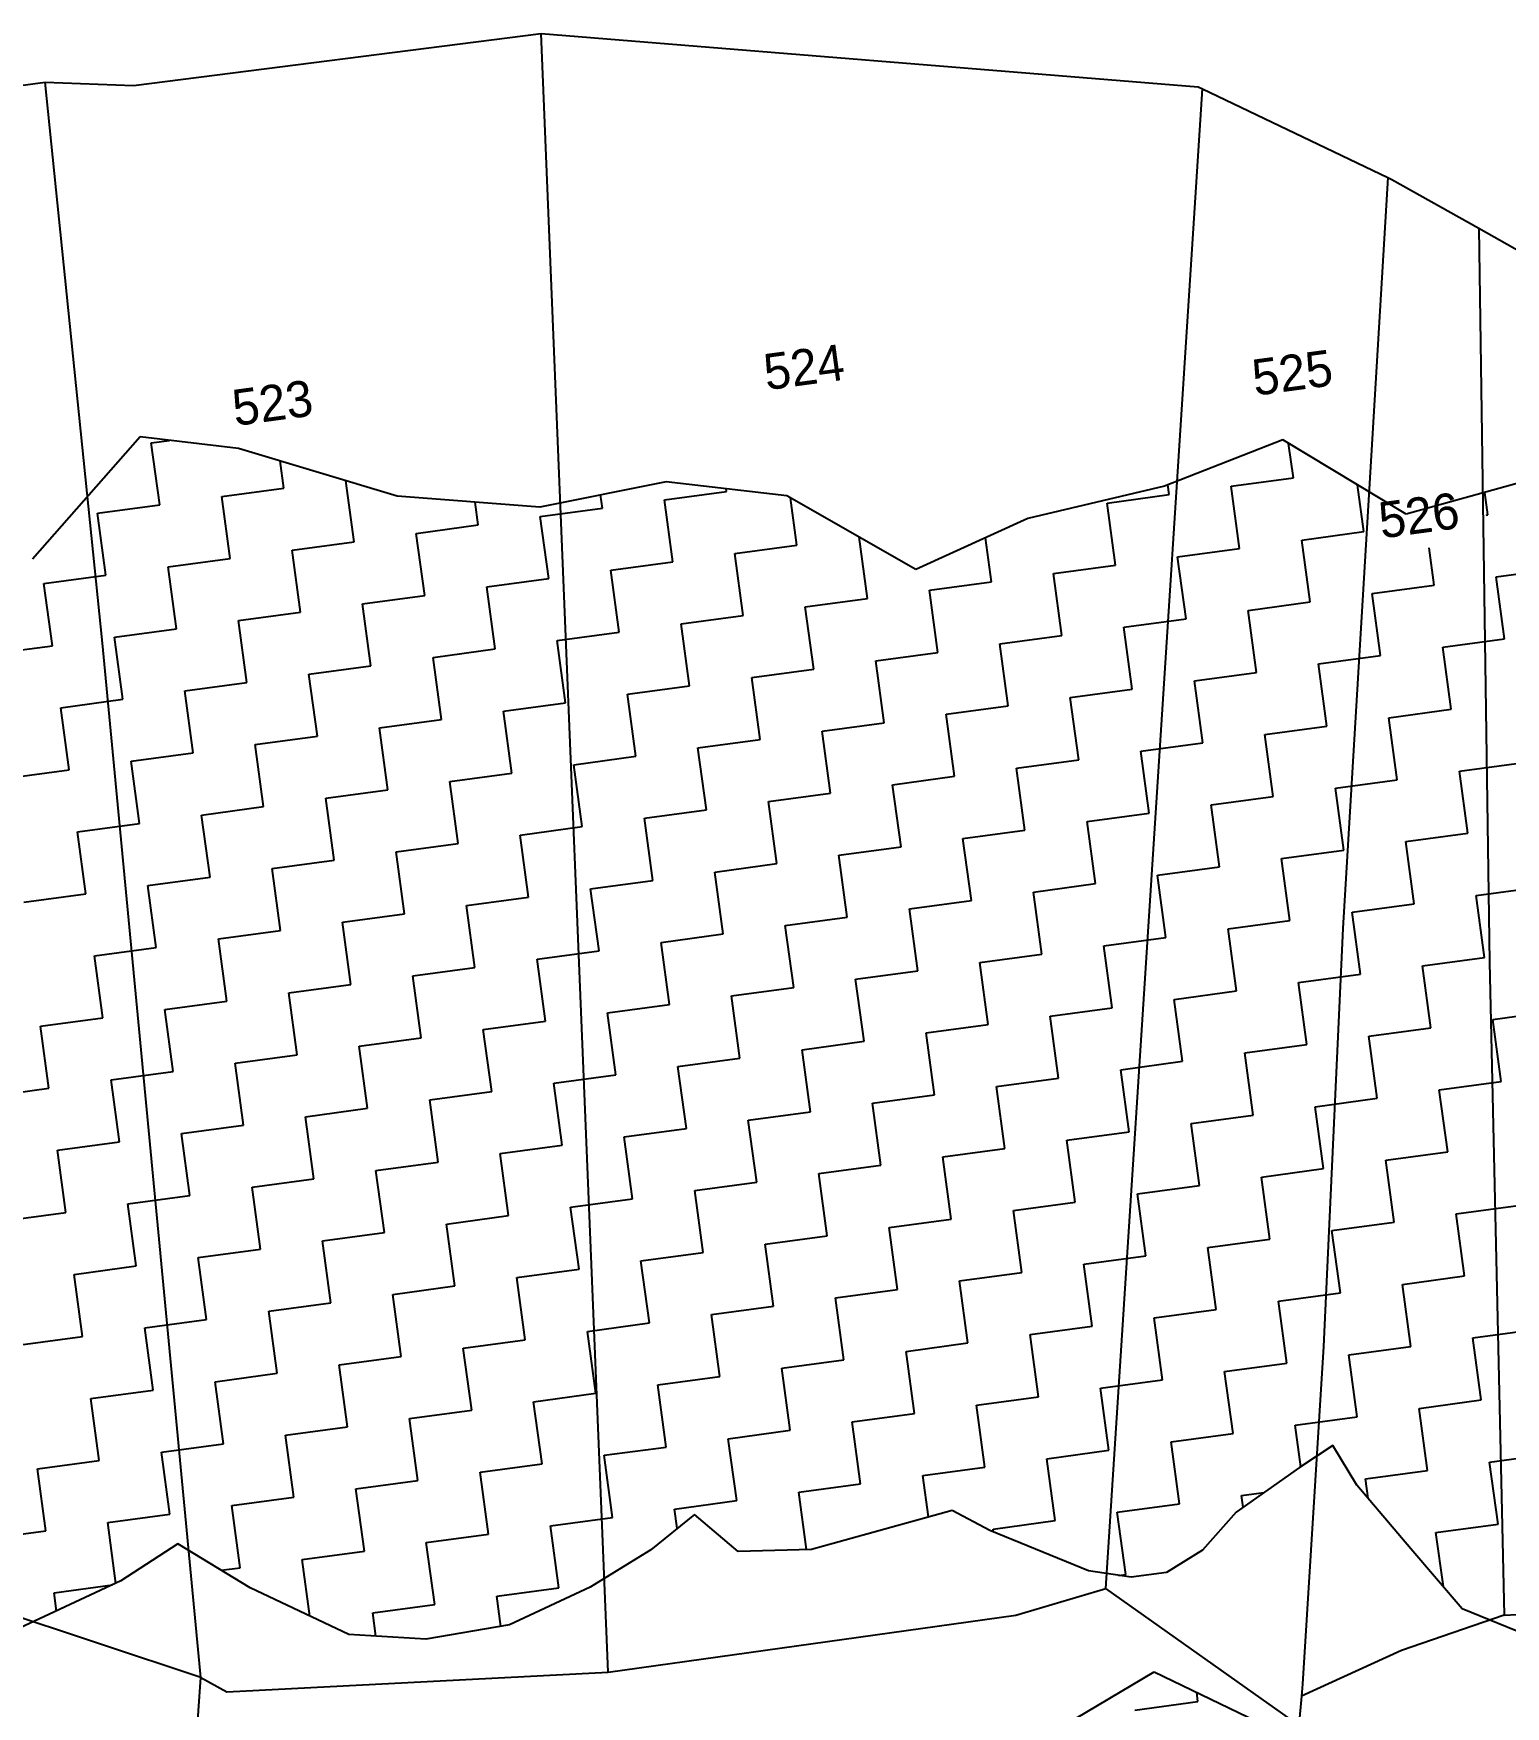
# Model space of a CAD drawing. Header units: metres. Extents: x 318393 to 319412, y 1868341 to 1869380.
# Drawn here: x 318741.3 to 318831.5, y 1869209.9 to 1869312.3 of the extents above; entities that cross this region are included whole.
import ezdxf

# ---------------------------------------------------------------- set-up
doc = ezdxf.new("R2010")
doc.units = ezdxf.units.M
doc.header["$LTSCALE"] = 0.3
doc.header["$MEASUREMENT"] = 0
for name, color, linetype in [('POLY_HATCH', 12, 'CONTINUOUS'), ('POLY_PARCEL', 6, 'CONTINUOUS'), ('TEXT_PARCEL', 7, 'CONTINUOUS'), ('V_BOUND_LINE', 7, 'CONTINUOUS')]:
    doc.layers.add(name, color=color, linetype=linetype)
doc.styles.add('TEXT_MAP', font='')
doc.styles.get('TEXT_MAP').set_extended_font_data('Kruti Dev 050')

msp = doc.modelspace()

# ---------------------------------------------------------------- linework, layer by layer
at = {"layer": 'POLY_HATCH'}
for p, q in [((318747.88, 1869287.63), (318741.28, 1869280.15)), ((318753.9, 1869286.93), (318747.88, 1869287.63)), ((318817.82, 1869287.45), (318810.59, 1869284.62)), ((318825.38, 1869282.9), (318817.82, 1869287.45)), ((318763.61, 1869284.01), (318753.9, 1869286.93)), ((318833.7, 1869285.21), (318825.38, 1869282.9)), ((318772.33, 1869283.33), (318763.61, 1869284.01)), ((318780.08, 1869284.89), (318772.33, 1869283.33)), ((318787.47, 1869284.03), (318780.08, 1869284.89)), ((318795.36, 1869279.52), (318787.47, 1869284.03)), ((318810.59, 1869284.62), (318802.22, 1869282.64)), ((318802.22, 1869282.64), (318795.36, 1869279.52)), ((318820.88, 1869225.87), (318818.85, 1869224.53)), ((318822.36, 1869223.44), (318820.88, 1869225.87)), ((318818.85, 1869224.53), (318814.96, 1869221.79)), ((318825.67, 1869219.55), (318822.36, 1869223.44)), ((318781.8, 1869221.65), (318779.14, 1869219.49)), ((318784.48, 1869219.39), (318781.8, 1869221.65)), ((318797.59, 1869221.9), (318788.97, 1869219.51)), ((318799.89, 1869220.66), (318797.59, 1869221.9)), ((318814.96, 1869221.79), (318812.9, 1869219.46)), ((318805.93, 1869218.19), (318799.89, 1869220.66)), ((318750.17, 1869219.85), (318746.7, 1869217.58)), ((318754.61, 1869217.16), (318750.17, 1869219.85)), ((318779.14, 1869219.49), (318775.43, 1869217.19)), ((318788.97, 1869219.51), (318784.48, 1869219.39)), ((318812.9, 1869219.46), (318810.7, 1869218.1)), ((318828.8, 1869215.87), (318825.67, 1869219.55)), ((318746.7, 1869217.58), (318739.53, 1869214.23)), ((318808.53, 1869217.8), (318805.93, 1869218.19)), ((318810.7, 1869218.1), (318808.53, 1869217.8)), ((318760.65, 1869214.29), (318754.61, 1869217.16)), ((318775.43, 1869217.19), (318770.49, 1869214.88)), ((318834.09, 1869213.72), (318828.8, 1869215.87)), ((318770.49, 1869214.88), (318765.36, 1869214.02)), ((318765.36, 1869214.02), (318760.65, 1869214.29)), ((318804.41, 1869208.72), (318809.95, 1869212.01)), ((318809.95, 1869212.01), (318823.11, 1869205.68))]:
    msp.add_line(p, q, dxfattribs=at)
at = {"layer": 'POLY_HATCH', "linetype": 'Continuous'}
for p, q in [((318748.55, 1869287.27), (318749.66, 1869287.42)), ((318749.07, 1869283.48), (318748.55, 1869287.27)), ((318818.47, 1869285.12), (318818.18, 1869287.24)), ((318756.66, 1869284.5), (318756.44, 1869286.16)), ((318814.67, 1869284.61), (318818.47, 1869285.12)), ((318752.87, 1869283.99), (318756.66, 1869284.5)), ((318753.38, 1869280.19), (318752.87, 1869283.99)), ((318760.98, 1869281.22), (318760.47, 1869284.95)), ((318776.17, 1869283.27), (318776.06, 1869284.08)), ((318779.97, 1869283.79), (318783.77, 1869284.3)), ((318783.77, 1869284.3), (318783.75, 1869284.46)), ((318807.07, 1869283.58), (318810.87, 1869284.1)), ((318810.87, 1869284.1), (318810.79, 1869284.7)), ((318815.18, 1869280.81), (318814.67, 1869284.61)), ((318822.78, 1869281.84), (318822.39, 1869284.7)), ((318830.38, 1869282.86), (318830.19, 1869284.23)), ((318745.27, 1869282.96), (318749.07, 1869283.48)), ((318768.57, 1869282.25), (318768.38, 1869283.64)), ((318772.37, 1869282.76), (318776.17, 1869283.27)), ((318780.48, 1869279.99), (318779.97, 1869283.79)), ((318788.08, 1869281.01), (318787.69, 1869283.91)), ((318807.59, 1869279.78), (318807.07, 1869283.58)), ((318745.78, 1869279.16), (318745.27, 1869282.96)), ((318764.77, 1869281.73), (318768.57, 1869282.25)), ((318772.89, 1869278.96), (318772.37, 1869282.76)), ((318830.28, 1869282.85), (318830.38, 1869282.86)), ((318757.18, 1869280.7), (318760.98, 1869281.22)), ((318765.29, 1869277.93), (318764.77, 1869281.73)), ((318784.28, 1869280.5), (318788.08, 1869281.01)), ((318792.39, 1869277.73), (318791.88, 1869281.51)), ((318799.99, 1869278.76), (318799.62, 1869281.46)), ((318818.98, 1869281.32), (318822.78, 1869281.84)), ((318819.49, 1869277.53), (318818.98, 1869281.32)), ((318749.58, 1869279.68), (318753.38, 1869280.19)), ((318757.69, 1869276.91), (318757.18, 1869280.7)), ((318776.68, 1869279.47), (318780.48, 1869279.99)), ((318784.79, 1869276.7), (318784.28, 1869280.5)), ((318811.38, 1869280.3), (318815.18, 1869280.81)), ((318811.9, 1869276.5), (318811.38, 1869280.3)), ((318827.09, 1869278.55), (318826.78, 1869280.84)), ((318741.98, 1869278.65), (318745.78, 1869279.16)), ((318750.09, 1869275.88), (318749.58, 1869279.68)), ((318769.09, 1869278.45), (318772.89, 1869278.96)), ((318777.2, 1869275.68), (318776.68, 1869279.47)), ((318803.79, 1869279.27), (318807.59, 1869279.78)), ((318804.3, 1869275.47), (318803.79, 1869279.27)), ((318830.89, 1869279.07), (318834.69, 1869279.58)), ((318831.4, 1869275.27), (318830.89, 1869279.07)), ((318742.5, 1869274.85), (318741.98, 1869278.65)), ((318761.49, 1869277.42), (318765.29, 1869277.93)), ((318769.6, 1869274.65), (318769.09, 1869278.45)), ((318796.19, 1869278.24), (318799.99, 1869278.76)), ((318796.7, 1869274.44), (318796.19, 1869278.24)), ((318823.29, 1869278.04), (318827.09, 1869278.55)), ((318823.81, 1869274.24), (318823.29, 1869278.04)), ((318753.89, 1869276.39), (318757.69, 1869276.91)), ((318762, 1869273.62), (318761.49, 1869277.42)), ((318788.59, 1869277.22), (318792.39, 1869277.73)), ((318789.11, 1869273.42), (318788.59, 1869277.22)), ((318815.7, 1869277.01), (318819.49, 1869277.53)), ((318816.21, 1869273.21), (318815.7, 1869277.01)), ((318746.3, 1869275.37), (318750.09, 1869275.88)), ((318754.41, 1869272.59), (318753.89, 1869276.39)), ((318781, 1869276.19), (318784.79, 1869276.7)), ((318781.51, 1869272.39), (318781, 1869276.19)), ((318808.1, 1869275.99), (318811.9, 1869276.5)), ((318808.61, 1869272.19), (318808.1, 1869275.99)), ((318738.7, 1869274.34), (318742.5, 1869274.85)), ((318746.81, 1869271.57), (318746.3, 1869275.37)), ((318773.4, 1869275.16), (318777.2, 1869275.68)), ((318773.91, 1869271.36), (318773.4, 1869275.16)), ((318800.5, 1869274.96), (318804.3, 1869275.47)), ((318801.02, 1869271.16), (318800.5, 1869274.96)), ((318827.61, 1869274.75), (318831.4, 1869275.27)), ((318765.8, 1869274.13), (318769.6, 1869274.65)), ((318766.32, 1869270.34), (318765.8, 1869274.13)), ((318792.91, 1869273.93), (318796.7, 1869274.44)), ((318793.42, 1869270.13), (318792.91, 1869273.93)), ((318820.01, 1869273.73), (318823.81, 1869274.24)), ((318828.12, 1869270.96), (318827.61, 1869274.75)), ((318758.2, 1869273.11), (318762, 1869273.62)), ((318758.72, 1869269.31), (318758.2, 1869273.11)), ((318785.31, 1869272.9), (318789.11, 1869273.42)), ((318785.82, 1869269.11), (318785.31, 1869272.9)), ((318812.41, 1869272.7), (318816.21, 1869273.21)), ((318820.52, 1869269.93), (318820.01, 1869273.73)), ((318750.61, 1869272.08), (318754.41, 1869272.59)), ((318751.12, 1869268.28), (318750.61, 1869272.08)), ((318777.71, 1869271.88), (318781.51, 1869272.39)), ((318778.22, 1869268.08), (318777.71, 1869271.88)), ((318804.81, 1869271.67), (318808.61, 1869272.19)), ((318812.92, 1869268.9), (318812.41, 1869272.7)), ((318743.01, 1869271.05), (318746.81, 1869271.57)), ((318743.52, 1869267.25), (318743.01, 1869271.05)), ((318770.11, 1869270.85), (318773.91, 1869271.36)), ((318770.63, 1869267.05), (318770.11, 1869270.85)), ((318797.22, 1869270.65), (318801.02, 1869271.16)), ((318805.33, 1869267.87), (318804.81, 1869271.67)), ((318824.32, 1869270.44), (318828.12, 1869270.96)), ((318762.52, 1869269.82), (318766.32, 1869270.34)), ((318763.03, 1869266.02), (318762.52, 1869269.82)), ((318789.62, 1869269.62), (318793.42, 1869270.13)), ((318797.73, 1869266.85), (318797.22, 1869270.65)), ((318816.72, 1869269.42), (318820.52, 1869269.93)), ((318824.83, 1869266.64), (318824.32, 1869270.44)), ((318754.92, 1869268.8), (318758.72, 1869269.31)), ((318755.43, 1869265), (318754.92, 1869268.8)), ((318782.02, 1869268.59), (318785.82, 1869269.11)), ((318790.13, 1869265.82), (318789.62, 1869269.62)), ((318809.13, 1869268.39), (318812.92, 1869268.9)), ((318817.24, 1869265.62), (318816.72, 1869269.42)), ((318747.32, 1869267.77), (318751.12, 1869268.28)), ((318747.84, 1869263.97), (318747.32, 1869267.77)), ((318774.43, 1869267.56), (318778.22, 1869268.08)), ((318782.54, 1869264.79), (318782.02, 1869268.59)), ((318801.53, 1869267.36), (318805.33, 1869267.87)), ((318809.64, 1869264.59), (318809.13, 1869268.39)), ((318828.63, 1869267.16), (318832.43, 1869267.67)), ((318739.73, 1869266.74), (318743.52, 1869267.25)), ((318766.83, 1869266.54), (318770.63, 1869267.05)), ((318774.94, 1869263.77), (318774.43, 1869267.56)), ((318793.93, 1869266.33), (318797.73, 1869266.85)), ((318802.04, 1869263.56), (318801.53, 1869267.36)), ((318821.04, 1869266.13), (318824.83, 1869266.64)), ((318829.15, 1869263.36), (318828.63, 1869267.16)), ((318759.23, 1869265.51), (318763.03, 1869266.02)), ((318767.34, 1869262.74), (318766.83, 1869266.54)), ((318786.34, 1869265.31), (318790.13, 1869265.82)), ((318794.45, 1869262.54), (318793.93, 1869266.33)), ((318813.44, 1869265.1), (318817.24, 1869265.62)), ((318821.55, 1869262.33), (318821.04, 1869266.13)), ((318751.63, 1869264.48), (318755.43, 1869265)), ((318759.75, 1869261.71), (318759.23, 1869265.51)), ((318778.74, 1869264.28), (318782.54, 1869264.79)), ((318786.85, 1869261.51), (318786.34, 1869265.31)), ((318805.84, 1869264.08), (318809.64, 1869264.59)), ((318813.95, 1869261.3), (318813.44, 1869265.1)), ((318744.04, 1869263.46), (318747.84, 1869263.97)), ((318752.15, 1869260.68), (318751.63, 1869264.48)), ((318771.14, 1869263.25), (318774.94, 1869263.77)), ((318779.25, 1869260.48), (318778.74, 1869264.28)), ((318798.24, 1869263.05), (318802.04, 1869263.56)), ((318806.35, 1869260.28), (318805.84, 1869264.08)), ((318744.55, 1869259.66), (318744.04, 1869263.46)), ((318763.54, 1869262.23), (318767.34, 1869262.74)), ((318771.65, 1869259.45), (318771.14, 1869263.25)), ((318790.65, 1869262.02), (318794.45, 1869262.54)), ((318798.76, 1869259.25), (318798.24, 1869263.05)), ((318825.35, 1869262.85), (318829.15, 1869263.36)), ((318825.86, 1869259.05), (318825.35, 1869262.85)), ((318755.95, 1869261.2), (318759.75, 1869261.71)), ((318764.06, 1869258.43), (318763.54, 1869262.23)), ((318783.05, 1869260.99), (318786.85, 1869261.51)), ((318791.16, 1869258.22), (318790.65, 1869262.02)), ((318817.75, 1869261.82), (318821.55, 1869262.33)), ((318818.26, 1869258.02), (318817.75, 1869261.82)), ((318748.35, 1869260.17), (318752.15, 1869260.68)), ((318756.46, 1869257.4), (318755.95, 1869261.2)), ((318775.45, 1869259.97), (318779.25, 1869260.48)), ((318783.56, 1869257.2), (318783.05, 1869260.99)), ((318810.15, 1869260.79), (318813.95, 1869261.3)), ((318810.67, 1869256.99), (318810.15, 1869260.79)), ((318740.75, 1869259.14), (318744.55, 1869259.66)), ((318748.86, 1869256.37), (318748.35, 1869260.17)), ((318767.86, 1869258.94), (318771.65, 1869259.45)), ((318775.97, 1869256.17), (318775.45, 1869259.97)), ((318802.56, 1869259.76), (318806.35, 1869260.28)), ((318803.07, 1869255.97), (318802.56, 1869259.76)), ((318829.66, 1869259.56), (318833.46, 1869260.07)), ((318830.17, 1869255.76), (318829.66, 1869259.56)), ((318760.26, 1869257.91), (318764.06, 1869258.43)), ((318768.37, 1869255.14), (318767.86, 1869258.94)), ((318794.96, 1869258.74), (318798.76, 1869259.25)), ((318795.47, 1869254.94), (318794.96, 1869258.74)), ((318822.06, 1869258.53), (318825.86, 1869259.05)), ((318822.58, 1869254.73), (318822.06, 1869258.53)), ((318752.66, 1869256.89), (318756.46, 1869257.4)), ((318760.77, 1869254.11), (318760.26, 1869257.91)), ((318787.36, 1869257.71), (318791.16, 1869258.22)), ((318787.88, 1869253.91), (318787.36, 1869257.71)), ((318814.47, 1869257.51), (318818.26, 1869258.02)), ((318814.98, 1869253.71), (318814.47, 1869257.51)), ((318745.07, 1869255.86), (318748.86, 1869256.37)), ((318753.18, 1869253.09), (318752.66, 1869256.89)), ((318779.77, 1869256.68), (318783.56, 1869257.2)), ((318780.28, 1869252.88), (318779.77, 1869256.68)), ((318806.87, 1869256.48), (318810.67, 1869256.99)), ((318807.38, 1869252.68), (318806.87, 1869256.48)), ((318745.58, 1869252.06), (318745.07, 1869255.86)), ((318772.17, 1869255.66), (318775.97, 1869256.17)), ((318772.68, 1869251.86), (318772.17, 1869255.66)), ((318799.27, 1869255.45), (318803.07, 1869255.97)), ((318799.79, 1869251.65), (318799.27, 1869255.45)), ((318826.37, 1869255.25), (318830.17, 1869255.76)), ((318764.57, 1869254.63), (318768.37, 1869255.14)), ((318765.08, 1869250.83), (318764.57, 1869254.63)), ((318791.67, 1869254.42), (318795.47, 1869254.94)), ((318792.19, 1869250.63), (318791.67, 1869254.42)), ((318818.78, 1869254.22), (318822.58, 1869254.73)), ((318826.89, 1869251.45), (318826.37, 1869255.25)), ((318756.97, 1869253.6), (318760.77, 1869254.11)), ((318757.49, 1869249.8), (318756.97, 1869253.6)), ((318784.08, 1869253.4), (318787.88, 1869253.91)), ((318784.59, 1869249.6), (318784.08, 1869253.4)), ((318811.18, 1869253.19), (318814.98, 1869253.71)), ((318819.29, 1869250.42), (318818.78, 1869254.22)), ((318749.38, 1869252.57), (318753.18, 1869253.09)), ((318749.89, 1869248.78), (318749.38, 1869252.57)), ((318776.48, 1869252.37), (318780.28, 1869252.88)), ((318776.99, 1869248.57), (318776.48, 1869252.37)), ((318803.58, 1869252.17), (318807.38, 1869252.68)), ((318811.69, 1869249.4), (318811.18, 1869253.19)), ((318830.69, 1869251.96), (318834.49, 1869252.48)), ((318741.78, 1869251.55), (318745.58, 1869252.06)), ((318742.29, 1869247.75), (318741.78, 1869251.55)), ((318768.88, 1869251.34), (318772.68, 1869251.86)), ((318769.4, 1869247.55), (318768.88, 1869251.34)), ((318795.99, 1869251.14), (318799.79, 1869251.65)), ((318804.1, 1869248.37), (318803.58, 1869252.17)), ((318823.09, 1869250.94), (318826.89, 1869251.45)), ((318831.2, 1869248.16), (318830.69, 1869251.96)), ((318761.29, 1869250.32), (318765.08, 1869250.83)), ((318761.8, 1869246.52), (318761.29, 1869250.32)), ((318788.39, 1869250.11), (318792.19, 1869250.63)), ((318796.5, 1869247.34), (318795.99, 1869251.14)), ((318815.49, 1869249.91), (318819.29, 1869250.42)), ((318823.6, 1869247.14), (318823.09, 1869250.94)), ((318753.69, 1869249.29), (318757.49, 1869249.8)), ((318754.2, 1869245.49), (318753.69, 1869249.29)), ((318780.79, 1869249.09), (318784.59, 1869249.6)), ((318788.9, 1869246.31), (318788.39, 1869250.11)), ((318807.9, 1869248.88), (318811.69, 1869249.4)), ((318816.01, 1869246.11), (318815.49, 1869249.91)), ((318746.09, 1869248.26), (318749.89, 1869248.78)), ((318746.61, 1869244.46), (318746.09, 1869248.26)), ((318773.2, 1869248.06), (318776.99, 1869248.57)), ((318781.31, 1869245.29), (318780.79, 1869249.09)), ((318800.3, 1869247.85), (318804.1, 1869248.37)), ((318808.41, 1869245.08), (318807.9, 1869248.88)), ((318827.4, 1869247.65), (318831.2, 1869248.16)), ((318738.5, 1869247.24), (318742.29, 1869247.75)), ((318765.6, 1869247.03), (318769.4, 1869247.55)), ((318773.71, 1869244.26), (318773.2, 1869248.06)), ((318792.7, 1869246.83), (318796.5, 1869247.34)), ((318800.81, 1869244.06), (318800.3, 1869247.85)), ((318819.8, 1869246.62), (318823.6, 1869247.14)), ((318827.92, 1869243.85), (318827.4, 1869247.65)), ((318758, 1869246), (318761.8, 1869246.52)), ((318766.11, 1869243.23), (318765.6, 1869247.03)), ((318785.1, 1869245.8), (318788.9, 1869246.31)), ((318793.22, 1869243.03), (318792.7, 1869246.83)), ((318812.21, 1869245.6), (318816.01, 1869246.11)), ((318820.32, 1869242.83), (318819.8, 1869246.62)), ((318750.4, 1869244.98), (318754.2, 1869245.49)), ((318758.51, 1869242.21), (318758, 1869246)), ((318777.51, 1869244.77), (318781.31, 1869245.29)), ((318785.62, 1869242), (318785.1, 1869245.8)), ((318804.61, 1869244.57), (318808.41, 1869245.08)), ((318812.72, 1869241.8), (318812.21, 1869245.6)), ((318742.81, 1869243.95), (318746.61, 1869244.46)), ((318750.92, 1869241.18), (318750.4, 1869244.98)), ((318769.91, 1869243.75), (318773.71, 1869244.26)), ((318778.02, 1869240.98), (318777.51, 1869244.77)), ((318797.01, 1869243.54), (318800.81, 1869244.06)), ((318805.12, 1869240.77), (318804.61, 1869244.57)), ((318743.32, 1869240.15), (318742.81, 1869243.95)), ((318762.31, 1869242.72), (318766.11, 1869243.23)), ((318770.42, 1869239.95), (318769.91, 1869243.75)), ((318789.42, 1869242.52), (318793.22, 1869243.03)), ((318797.53, 1869239.74), (318797.01, 1869243.54)), ((318824.12, 1869243.34), (318827.92, 1869243.85)), ((318824.63, 1869239.54), (318824.12, 1869243.34)), ((318754.72, 1869241.69), (318758.51, 1869242.21)), ((318762.83, 1869238.92), (318762.31, 1869242.72)), ((318781.82, 1869241.49), (318785.62, 1869242)), ((318789.93, 1869238.72), (318789.42, 1869242.52)), ((318816.52, 1869242.31), (318820.32, 1869242.83)), ((318817.03, 1869238.51), (318816.52, 1869242.31)), ((318747.12, 1869240.67), (318750.92, 1869241.18)), ((318755.23, 1869237.89), (318754.72, 1869241.69)), ((318774.22, 1869240.46), (318778.02, 1869240.98)), ((318782.33, 1869237.69), (318781.82, 1869241.49)), ((318808.92, 1869241.28), (318812.72, 1869241.8)), ((318809.44, 1869237.49), (318808.92, 1869241.28)), ((318739.52, 1869239.64), (318743.32, 1869240.15)), ((318747.63, 1869236.87), (318747.12, 1869240.67)), ((318766.63, 1869239.43), (318770.42, 1869239.95)), ((318774.74, 1869236.66), (318774.22, 1869240.46)), ((318801.33, 1869240.26), (318805.12, 1869240.77)), ((318801.84, 1869236.46), (318801.33, 1869240.26)), ((318828.43, 1869240.05), (318832.23, 1869240.57)), ((318828.94, 1869236.26), (318828.43, 1869240.05)), ((318759.03, 1869238.41), (318762.83, 1869238.92)), ((318767.14, 1869235.64), (318766.63, 1869239.43)), ((318793.73, 1869239.23), (318797.53, 1869239.74)), ((318794.24, 1869235.43), (318793.73, 1869239.23)), ((318820.83, 1869239.03), (318824.63, 1869239.54)), ((318821.35, 1869235.23), (318820.83, 1869239.03)), ((318751.43, 1869237.38), (318755.23, 1869237.89)), ((318759.54, 1869234.61), (318759.03, 1869238.41)), ((318786.13, 1869238.2), (318789.93, 1869238.72)), ((318786.65, 1869234.41), (318786.13, 1869238.2)), ((318813.23, 1869238), (318817.03, 1869238.51)), ((318813.75, 1869234.2), (318813.23, 1869238)), ((318743.83, 1869236.35), (318747.63, 1869236.87)), ((318751.94, 1869233.58), (318751.43, 1869237.38)), ((318778.53, 1869237.18), (318782.33, 1869237.69)), ((318779.05, 1869233.38), (318778.53, 1869237.18)), ((318805.64, 1869236.97), (318809.44, 1869237.49)), ((318806.15, 1869233.17), (318805.64, 1869236.97)), ((318744.35, 1869232.55), (318743.83, 1869236.35)), ((318770.94, 1869236.15), (318774.74, 1869236.66)), ((318771.45, 1869232.35), (318770.94, 1869236.15)), ((318798.04, 1869235.95), (318801.84, 1869236.46)), ((318798.55, 1869232.15), (318798.04, 1869235.95)), ((318825.14, 1869235.74), (318828.94, 1869236.26)), ((318763.34, 1869235.12), (318767.14, 1869235.64)), ((318763.85, 1869231.32), (318763.34, 1869235.12)), ((318790.44, 1869234.92), (318794.24, 1869235.43)), ((318790.96, 1869231.12), (318790.44, 1869234.92)), ((318817.55, 1869234.71), (318821.35, 1869235.23)), ((318825.66, 1869231.94), (318825.14, 1869235.74)), ((318755.74, 1869234.1), (318759.54, 1869234.61)), ((318756.26, 1869230.3), (318755.74, 1869234.1)), ((318782.85, 1869233.89), (318786.65, 1869234.41)), ((318783.36, 1869230.09), (318782.85, 1869233.89)), ((318809.95, 1869233.69), (318813.75, 1869234.2)), ((318818.06, 1869230.92), (318817.55, 1869234.71)), ((318748.15, 1869233.07), (318751.94, 1869233.58)), ((318748.66, 1869229.27), (318748.15, 1869233.07)), ((318775.25, 1869232.86), (318779.05, 1869233.38)), ((318775.76, 1869229.07), (318775.25, 1869232.86)), ((318802.35, 1869232.66), (318806.15, 1869233.17)), ((318810.46, 1869229.89), (318809.95, 1869233.69)), ((318829.46, 1869232.46), (318833.25, 1869232.97)), ((318740.55, 1869232.04), (318744.35, 1869232.55)), ((318767.65, 1869231.84), (318771.45, 1869232.35)), ((318768.17, 1869228.04), (318767.65, 1869231.84)), ((318794.76, 1869231.63), (318798.55, 1869232.15)), ((318802.87, 1869228.86), (318802.35, 1869232.66)), ((318821.86, 1869231.43), (318825.66, 1869231.94)), ((318829.97, 1869228.66), (318829.46, 1869232.46)), ((318760.06, 1869230.81), (318763.85, 1869231.32)), ((318760.57, 1869227.01), (318760.06, 1869230.81)), ((318787.16, 1869230.61), (318790.96, 1869231.12)), ((318795.27, 1869227.84), (318794.76, 1869231.63)), ((318814.26, 1869230.4), (318818.06, 1869230.92)), ((318822.37, 1869227.63), (318821.86, 1869231.43)), ((318752.46, 1869229.78), (318756.26, 1869230.3)), ((318752.97, 1869225.98), (318752.46, 1869229.78)), ((318779.56, 1869229.58), (318783.36, 1869230.09)), ((318787.67, 1869226.81), (318787.16, 1869230.61)), ((318806.66, 1869229.38), (318810.46, 1869229.89)), ((318814.78, 1869226.6), (318814.26, 1869230.4)), ((318744.86, 1869228.76), (318748.66, 1869229.27)), ((318745.37, 1869224.96), (318744.86, 1869228.76)), ((318771.96, 1869228.55), (318775.76, 1869229.07)), ((318780.08, 1869225.78), (318779.56, 1869229.58)), ((318799.07, 1869228.35), (318802.87, 1869228.86)), ((318807.18, 1869225.58), (318806.66, 1869229.38)), ((318764.37, 1869227.53), (318768.17, 1869228.04)), ((318772.48, 1869224.75), (318771.96, 1869228.55)), ((318791.47, 1869227.32), (318795.27, 1869227.84)), ((318799.58, 1869224.55), (318799.07, 1869228.35)), ((318826.17, 1869228.14), (318829.97, 1869228.66)), ((318826.68, 1869224.35), (318826.17, 1869228.14)), ((318756.77, 1869226.5), (318760.57, 1869227.01)), ((318764.88, 1869223.73), (318764.37, 1869227.53)), ((318783.87, 1869226.29), (318787.67, 1869226.81)), ((318791.98, 1869223.52), (318791.47, 1869227.32)), ((318818.57, 1869227.12), (318822.37, 1869227.63)), ((318818.92, 1869224.57), (318818.57, 1869227.12)), ((318749.17, 1869225.47), (318752.97, 1869225.98)), ((318757.28, 1869222.7), (318756.77, 1869226.5)), ((318776.28, 1869225.27), (318780.08, 1869225.78)), ((318784.39, 1869222.5), (318783.87, 1869226.29)), ((318810.98, 1869226.09), (318814.78, 1869226.6)), ((318811.49, 1869222.29), (318810.98, 1869226.09)), ((318741.58, 1869224.44), (318745.37, 1869224.96)), ((318749.69, 1869221.67), (318749.17, 1869225.47)), ((318768.68, 1869224.24), (318772.48, 1869224.75)), ((318776.79, 1869221.47), (318776.28, 1869225.27)), ((318803.38, 1869225.06), (318807.18, 1869225.58)), ((318803.89, 1869221.27), (318803.38, 1869225.06)), ((318830.48, 1869224.86), (318834.28, 1869225.37)), ((318831, 1869221.06), (318830.48, 1869224.86)), ((318742.09, 1869220.65), (318741.58, 1869224.44)), ((318761.08, 1869223.21), (318764.88, 1869223.73)), ((318769.19, 1869220.44), (318768.68, 1869224.24)), ((318795.78, 1869224.04), (318799.58, 1869224.55)), ((318796.13, 1869221.5), (318795.78, 1869224.04)), ((318822.89, 1869223.83), (318826.68, 1869224.35)), ((318823.05, 1869222.64), (318822.89, 1869223.83)), ((318753.49, 1869222.19), (318757.28, 1869222.7)), ((318761.6, 1869219.41), (318761.08, 1869223.21)), ((318788.19, 1869223.01), (318791.98, 1869223.52)), ((318788.66, 1869219.5), (318788.19, 1869223.01)), ((318815.29, 1869222.81), (318816.67, 1869222.99)), ((318815.39, 1869222.09), (318815.29, 1869222.81)), ((318745.89, 1869221.16), (318749.69, 1869221.67)), ((318754, 1869218.39), (318753.49, 1869222.19)), ((318780.59, 1869221.98), (318784.39, 1869222.5)), ((318780.75, 1869220.8), (318780.59, 1869221.98)), ((318807.69, 1869221.78), (318811.49, 1869222.29)), ((318808.21, 1869217.98), (318807.69, 1869221.78)), ((318738.29, 1869220.13), (318742.09, 1869220.65)), ((318746.39, 1869217.43), (318745.89, 1869221.16)), ((318772.99, 1869220.96), (318776.79, 1869221.47)), ((318773.51, 1869217.16), (318772.99, 1869220.96)), ((318800.09, 1869220.75), (318803.89, 1869221.27)), ((318800.12, 1869220.56), (318800.09, 1869220.75)), ((318827.2, 1869220.55), (318831, 1869221.06)), ((318827.65, 1869217.23), (318827.2, 1869220.55)), ((318765.39, 1869219.93), (318769.19, 1869220.44)), ((318765.91, 1869216.13), (318765.39, 1869219.93)), ((318757.8, 1869218.9), (318761.6, 1869219.41)), ((318758.27, 1869215.42), (318757.8, 1869218.9)), ((318752.84, 1869218.23), (318754, 1869218.39)), ((318807.76, 1869217.92), (318808.21, 1869217.98)), ((318742.6, 1869216.85), (318746.18, 1869217.33)), ((318742.75, 1869215.73), (318742.6, 1869216.85)), ((318769.71, 1869216.64), (318773.51, 1869217.16)), ((318769.96, 1869214.79), (318769.71, 1869216.64)), ((318762.11, 1869215.62), (318765.91, 1869216.13)), ((318762.3, 1869214.19), (318762.11, 1869215.62)), ((318812.63, 1869210.19), (318812.55, 1869210.76)), ((318808.77, 1869209.67), (318812.63, 1869210.19))]:
    msp.add_line(p, q, dxfattribs=at)
at = {"layer": 'POLY_PARCEL'}
for p, q in [((318776.53, 1869212), (318772.42, 1869312.34)), ((318745.56, 1869275.01), (318742.05, 1869309.35)), ((318806.99, 1869217.11), (318812.91, 1869308.95)), ((318824.25, 1869303.52), (318821.5, 1869257.53)), ((318829.82, 1869300.41), (318830.47, 1869255.48)), ((318751.59, 1869211.67), (318745.56, 1869275.01)), ((318821.5, 1869257.53), (318820.31, 1869231.93)), ((318830.47, 1869255.48), (318831.37, 1869215.49)), ((318820.31, 1869231.93), (318819.02, 1869211.26)), ((318751.59, 1869211.67), (318726.86, 1869219.88)), ((318801.47, 1869215.49), (318806.99, 1869217.11)), ((318818.81, 1869208.74), (318806.99, 1869217.11)), ((318776.53, 1869212), (318801.47, 1869215.49)), ((318831.37, 1869215.49), (318825.09, 1869213.32)), ((318831.37, 1869215.49), (318842.54, 1869216.01)), ((318825.09, 1869213.32), (318818.96, 1869210.52)), ((318750.76, 1869200.32), (318751.59, 1869211.67)), ((318751.59, 1869211.67), (318753.17, 1869210.79)), ((318753.17, 1869210.79), (318776.53, 1869212)), ((318819.02, 1869211.26), (318818.96, 1869210.52)), ((318818.96, 1869210.52), (318818.81, 1869208.74))]:
    msp.add_line(p, q, dxfattribs=at)
at = {"layer": 'V_BOUND_LINE'}
for p, q in [((318747.46, 1869309.16), (318772.42, 1869312.34)), ((318772.42, 1869312.34), (318812.64, 1869309.08)), ((318739.8, 1869309.05), (318742.05, 1869309.35)), ((318742.05, 1869309.35), (318747.46, 1869309.16)), ((318812.64, 1869309.08), (318812.91, 1869308.95)), ((318812.91, 1869308.95), (318824.25, 1869303.52)), ((318824.25, 1869303.52), (318824.5, 1869303.4)), ((318824.5, 1869303.4), (318829.82, 1869300.41)), ((318829.82, 1869300.41), (318837.39, 1869296.16))]:
    msp.add_line(p, q, dxfattribs=at)

# ---------------------------------------------------------------- texts
at = {"layer": 'TEXT_PARCEL', "style": 'TEXT_MAP'}
for s, p in [('524', (318786.21, 1869290.49)), ('525', (318816.11, 1869290.15)), ('523', (318753.68, 1869288.3)), ('526', (318823.86, 1869281.41))]:
    msp.add_text(s, height=2.208, rotation=7.6995, dxfattribs=at).set_placement(p)

doc.saveas('drawing.dxf')
